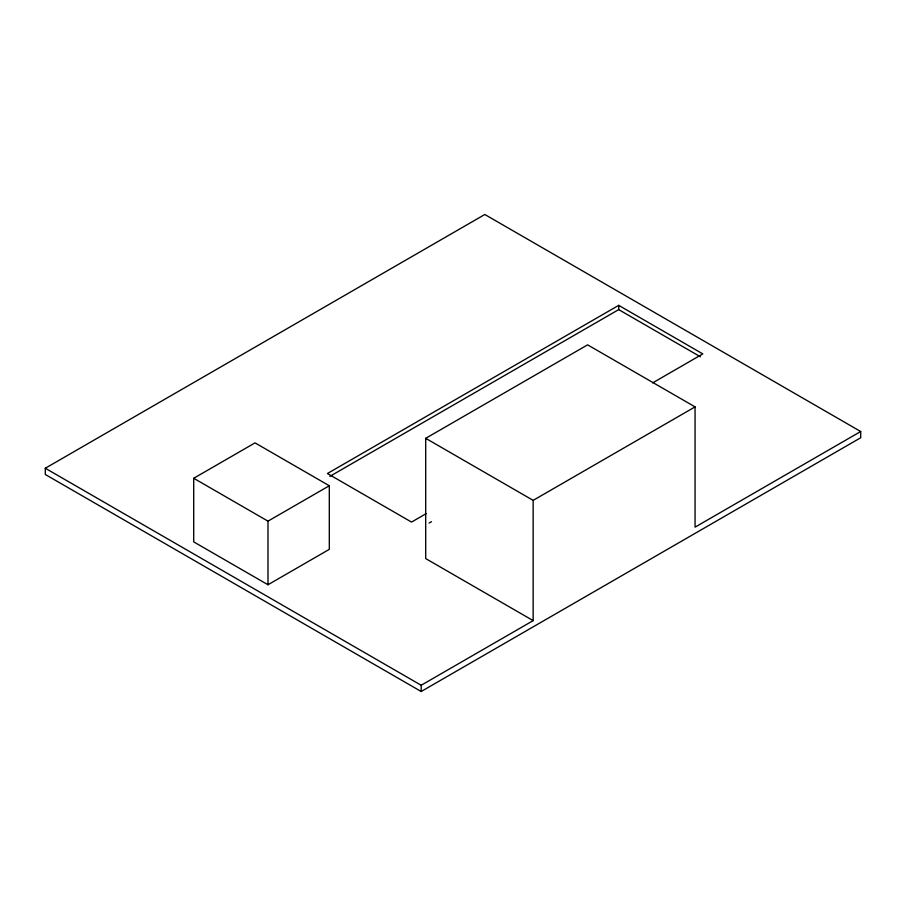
<?xml version="1.0" encoding="UTF-8"?>
<svg xmlns="http://www.w3.org/2000/svg" width="906" height="906" viewBox="0 0 906 906"><rect width="100%" height="100%" fill="white"/><g stroke="black" fill="none" stroke-linecap="round" stroke-linejoin="round"><path stroke-width="1.36" d="M45.3 468.243L484.812 214.496L860.7 431.516L860.7 437.757L421.188 691.505L45.3 474.484L45.3 468.243L421.188 685.264L533.158 620.621L533.158 500.361L695.061 406.885L695.061 527.145L860.7 431.516M193.714 478.277L255.039 442.875L329.308 485.752L329.308 549.353L267.983 584.755L193.714 541.879L193.714 478.277L267.983 521.154L329.308 485.752M652.637 382.887L702.818 353.906L618.707 305.345L327.417 473.521L411.528 522.082L426.216 513.611M329.863 476.375L618.707 309.614L700.383 356.771M533.158 620.621L425.695 558.583L425.695 438.323L587.609 344.846L695.061 406.885M429.116 523.056L431.505 521.675M425.695 438.323L533.158 500.361M618.707 305.345L618.707 309.614M421.188 685.264L421.188 691.505M267.983 521.154L267.983 584.755"/></g></svg>
